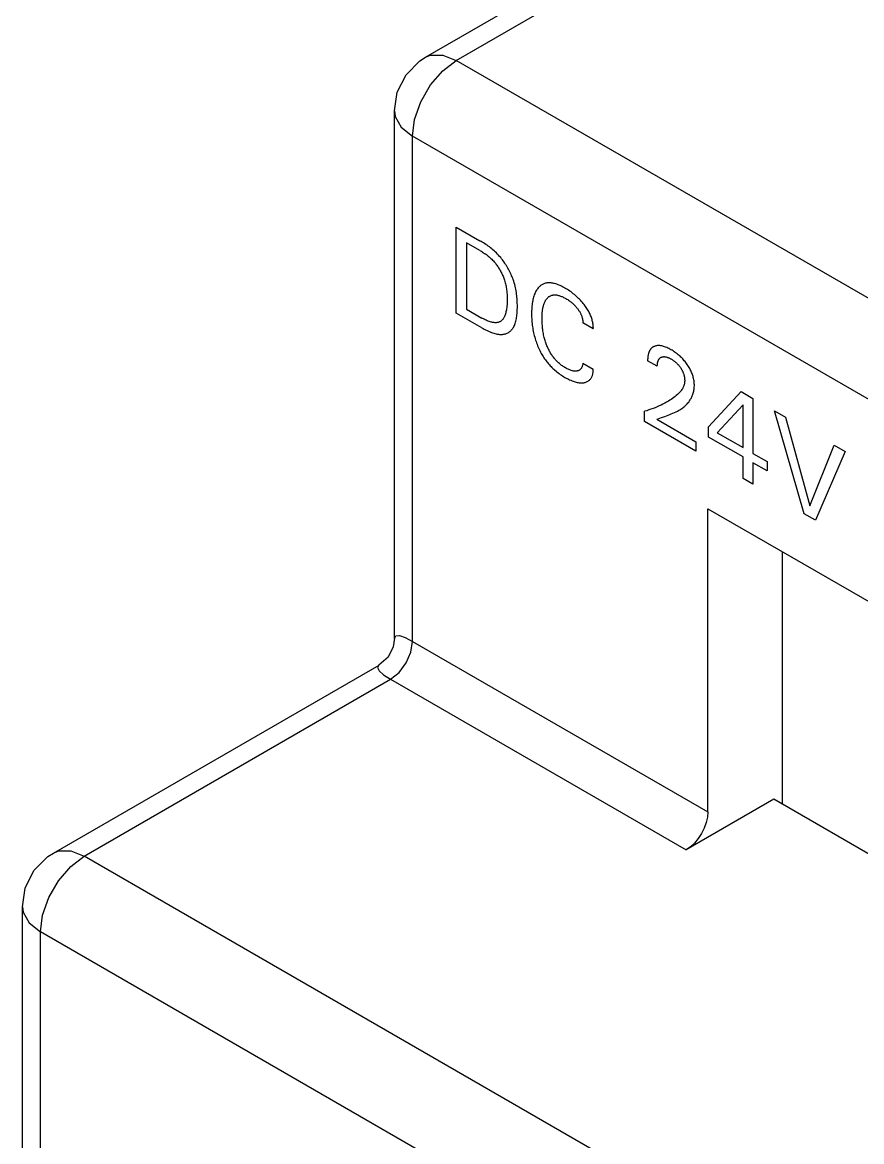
# Model space of a CAD drawing. Extents: x 0 to 420, y 0 to 297.
# Drawn here: x 166.53 to 180.09, y 154.18 to 172.27 of the extents above; entities that cross this region are included whole.
import ezdxf

# ---------------------------------------------------------------- set-up
doc = ezdxf.new("R2010")
doc.units = 0
doc.header["$LTSCALE"] = 23.1
doc.layers.add('40000_ISO', color=7, linetype='CONTINUOUS')

msp = doc.modelspace()

# ---------------------------------------------------------------- linework, layer by layer
at = {"layer": '40000_ISO', "color": 7, "linetype": 'CONTINUOUS'}
for p, q in [((173.038, 171.704), (184.521, 178.334)), ((173.538, 171.655), (184.71, 178.105)), ((172.726, 171.421), (172.951, 171.648)), ((172.951, 171.648), (173.038, 171.704)), ((173.038, 171.704), (173.121, 171.738)), ((173.121, 171.738), (173.319, 171.741)), ((173.319, 171.741), (173.538, 171.655)), ((173.319, 171.488), (173.538, 171.655)), ((197.226, 157.979), (173.538, 171.655)), ((173.121, 171.257), (173.319, 171.488)), ((172.584, 171.139), (172.726, 171.421)), ((172.538, 170.838), (172.584, 171.139)), ((172.965, 170.985), (173.121, 171.257)), ((172.865, 170.699), (172.965, 170.985)), ((172.538, 162.314), (172.538, 170.838)), ((172.538, 170.838), (172.55, 170.748)), ((172.55, 170.748), (172.647, 170.576)), ((172.647, 170.576), (172.831, 170.43)), ((172.831, 170.43), (172.865, 170.699)), ((172.831, 162.265), (172.831, 170.43)), ((196.519, 156.754), (172.831, 170.43)), ((173.538, 167.572), (173.538, 168.96)), ((173.538, 168.96), (173.919, 168.74)), ((173.703, 168.708), (173.703, 167.635)), ((173.919, 168.583), (173.703, 168.708)), ((173.938, 168.729), (173.919, 168.74)), ((173.919, 168.583), (173.934, 168.574)), ((173.934, 168.574), (173.948, 168.565)), ((173.957, 168.718), (173.938, 168.729)), ((173.976, 168.706), (173.957, 168.718)), ((173.996, 168.693), (173.976, 168.706)), ((174.015, 168.681), (173.996, 168.693)), ((174.034, 168.667), (174.015, 168.681)), ((174.054, 168.654), (174.034, 168.667)), ((174.073, 168.639), (174.054, 168.654)), ((174.092, 168.625), (174.073, 168.639)), ((174.111, 168.609), (174.092, 168.625)), ((174.13, 168.594), (174.111, 168.609)), ((174.148, 168.577), (174.13, 168.594)), ((174.167, 168.561), (174.148, 168.577)), ((173.948, 168.565), (173.963, 168.556)), ((173.963, 168.556), (173.978, 168.546)), ((173.978, 168.546), (173.993, 168.536)), ((173.993, 168.536), (174.008, 168.526)), ((174.008, 168.526), (174.023, 168.515)), ((174.023, 168.515), (174.038, 168.504)), ((174.038, 168.504), (174.052, 168.492)), ((174.052, 168.492), (174.067, 168.48)), ((174.067, 168.48), (174.081, 168.468)), ((174.081, 168.468), (174.095, 168.455)), ((174.095, 168.455), (174.11, 168.442)), ((174.11, 168.442), (174.123, 168.428)), ((174.123, 168.428), (174.137, 168.413)), ((174.137, 168.413), (174.15, 168.398)), ((174.15, 168.398), (174.164, 168.383)), ((174.185, 168.543), (174.167, 168.561)), ((174.203, 168.525), (174.185, 168.543)), ((174.22, 168.506), (174.203, 168.525)), ((174.238, 168.487), (174.22, 168.506)), ((174.255, 168.467), (174.238, 168.487)), ((174.269, 168.45), (174.255, 168.467)), ((174.283, 168.432), (174.269, 168.45)), ((174.296, 168.414), (174.283, 168.432)), ((174.31, 168.395), (174.296, 168.414)), ((174.323, 168.377), (174.31, 168.395)), ((174.164, 168.383), (174.174, 168.37)), ((174.174, 168.37), (174.184, 168.357)), ((174.184, 168.357), (174.194, 168.344)), ((174.194, 168.344), (174.204, 168.33)), ((174.204, 168.33), (174.213, 168.316)), ((174.213, 168.316), (174.222, 168.302)), ((174.222, 168.302), (174.231, 168.288)), ((174.231, 168.288), (174.24, 168.273)), ((174.24, 168.273), (174.248, 168.258)), ((174.248, 168.258), (174.257, 168.243)), ((174.257, 168.243), (174.264, 168.228)), ((174.264, 168.228), (174.272, 168.213)), ((174.272, 168.213), (174.279, 168.198)), ((174.335, 168.357), (174.323, 168.377)), ((174.348, 168.338), (174.335, 168.357)), ((174.36, 168.318), (174.348, 168.338)), ((174.371, 168.298), (174.36, 168.318)), ((174.382, 168.278), (174.371, 168.298)), ((174.393, 168.258), (174.382, 168.278)), ((174.404, 168.237), (174.393, 168.258)), ((174.413, 168.216), (174.404, 168.237)), ((174.423, 168.196), (174.413, 168.216)), ((174.279, 168.198), (174.286, 168.183)), ((174.286, 168.183), (174.293, 168.167)), ((174.293, 168.167), (174.299, 168.152)), ((174.299, 168.152), (174.305, 168.137)), ((174.305, 168.137), (174.31, 168.121)), ((174.31, 168.121), (174.317, 168.102)), ((174.317, 168.102), (174.323, 168.082)), ((174.323, 168.082), (174.329, 168.062)), ((174.329, 168.062), (174.334, 168.043)), ((174.334, 168.043), (174.338, 168.023)), ((174.432, 168.175), (174.423, 168.196)), ((174.441, 168.154), (174.432, 168.175)), ((174.449, 168.133), (174.441, 168.154)), ((174.457, 168.113), (174.449, 168.133)), ((174.466, 168.086), (174.457, 168.113)), ((174.474, 168.06), (174.466, 168.086)), ((174.482, 168.033), (174.474, 168.06)), ((174.488, 168.007), (174.482, 168.033)), ((174.92, 168.028), (174.91, 168.021)), ((174.931, 168.034), (174.92, 168.028)), ((174.942, 168.04), (174.931, 168.034)), ((174.953, 168.044), (174.942, 168.04)), ((174.965, 168.049), (174.953, 168.044)), ((174.977, 168.052), (174.965, 168.049)), ((174.989, 168.055), (174.977, 168.052)), ((175.002, 168.057), (174.989, 168.055)), ((175.015, 168.059), (175.002, 168.057)), ((175.028, 168.059), (175.015, 168.059)), ((175.041, 168.06), (175.028, 168.059)), ((175.055, 168.059), (175.041, 168.06)), ((175.069, 168.058), (175.055, 168.059)), ((175.083, 168.056), (175.069, 168.058)), ((175.097, 168.054), (175.083, 168.056)), ((175.112, 168.051), (175.097, 168.054)), ((175.126, 168.047), (175.112, 168.051)), ((175.144, 168.042), (175.126, 168.047)), ((175.162, 168.036), (175.144, 168.042)), ((175.181, 168.029), (175.162, 168.036)), ((175.199, 168.022), (175.181, 168.029)), ((174.338, 168.023), (174.342, 168.004)), ((174.342, 168.004), (174.345, 167.984)), ((174.345, 167.984), (174.348, 167.965)), ((174.348, 167.965), (174.351, 167.946)), ((174.351, 167.946), (174.353, 167.927)), ((174.353, 167.927), (174.355, 167.908)), ((174.355, 167.908), (174.356, 167.89)), ((174.356, 167.89), (174.357, 167.871)), ((174.357, 167.871), (174.358, 167.853)), ((174.358, 167.853), (174.359, 167.835)), ((174.494, 167.981), (174.488, 168.007)), ((174.5, 167.955), (174.494, 167.981)), ((174.505, 167.929), (174.5, 167.955)), ((174.509, 167.903), (174.505, 167.929)), ((174.512, 167.877), (174.509, 167.903)), ((174.515, 167.852), (174.512, 167.877)), ((174.518, 167.826), (174.515, 167.852)), ((174.791, 167.845), (174.786, 167.827)), ((174.797, 167.863), (174.791, 167.845)), ((174.804, 167.88), (174.797, 167.863)), ((174.811, 167.897), (174.804, 167.88)), ((174.818, 167.912), (174.811, 167.897)), ((174.825, 167.926), (174.818, 167.912)), ((174.833, 167.939), (174.825, 167.926)), ((174.842, 167.952), (174.833, 167.939)), ((174.851, 167.965), (174.842, 167.952)), ((174.86, 167.977), (174.851, 167.965)), ((174.87, 167.988), (174.86, 167.977)), ((174.881, 167.998), (174.87, 167.988)), ((174.89, 168.007), (174.881, 167.998)), ((174.9, 168.014), (174.89, 168.007)), ((174.91, 168.021), (174.9, 168.014)), ((175.042, 167.841), (175.049, 167.845)), ((175.049, 167.845), (175.057, 167.849)), ((175.057, 167.849), (175.064, 167.852)), ((175.064, 167.852), (175.072, 167.855)), ((175.072, 167.855), (175.08, 167.858)), ((175.08, 167.858), (175.088, 167.86)), ((175.088, 167.86), (175.096, 167.862)), ((175.096, 167.862), (175.105, 167.863)), ((175.105, 167.863), (175.113, 167.864)), ((175.113, 167.864), (175.122, 167.865)), ((175.122, 167.865), (175.131, 167.865)), ((175.131, 167.865), (175.14, 167.865)), ((175.14, 167.865), (175.149, 167.864)), ((175.149, 167.864), (175.159, 167.863)), ((175.159, 167.863), (175.168, 167.861)), ((175.168, 167.861), (175.178, 167.859)), ((175.178, 167.859), (175.187, 167.857)), ((175.187, 167.857), (175.199, 167.854)), ((175.218, 168.014), (175.199, 168.022)), ((175.199, 167.854), (175.211, 167.85)), ((175.211, 167.85), (175.223, 167.846)), ((175.236, 168.005), (175.218, 168.014)), ((175.223, 167.846), (175.236, 167.841)), ((175.255, 167.996), (175.236, 168.005)), ((175.274, 167.986), (175.255, 167.996)), ((175.292, 167.975), (175.274, 167.986)), ((175.312, 167.964), (175.292, 167.975)), ((175.332, 167.951), (175.312, 167.964)), ((175.351, 167.939), (175.332, 167.951)), ((175.371, 167.926), (175.351, 167.939)), ((175.391, 167.912), (175.371, 167.926)), ((175.41, 167.897), (175.391, 167.912)), ((175.428, 167.884), (175.41, 167.897)), ((175.445, 167.87), (175.428, 167.884)), ((175.463, 167.855), (175.445, 167.87)), ((175.48, 167.84), (175.463, 167.855)), ((174.355, 167.685), (174.353, 167.663)), ((174.357, 167.707), (174.355, 167.685)), ((174.358, 167.73), (174.357, 167.707)), ((174.359, 167.752), (174.358, 167.73)), ((174.359, 167.835), (174.359, 167.816)), ((174.359, 167.816), (174.359, 167.799)), ((174.359, 167.799), (174.359, 167.775)), ((174.359, 167.775), (174.359, 167.752)), ((174.52, 167.801), (174.518, 167.826)), ((174.521, 167.776), (174.52, 167.801)), ((174.523, 167.751), (174.521, 167.776)), ((174.523, 167.726), (174.523, 167.751)), ((174.524, 167.702), (174.523, 167.726)), ((174.524, 167.677), (174.524, 167.702)), ((174.524, 167.654), (174.524, 167.677)), ((174.76, 167.68), (174.758, 167.656)), ((174.762, 167.704), (174.76, 167.68)), ((174.765, 167.727), (174.762, 167.704)), ((174.769, 167.75), (174.765, 167.727)), ((174.772, 167.77), (174.769, 167.75)), ((174.776, 167.789), (174.772, 167.77)), ((174.781, 167.808), (174.776, 167.789)), ((174.786, 167.827), (174.781, 167.808)), ((174.938, 167.656), (174.941, 167.67)), ((174.941, 167.67), (174.945, 167.684)), ((174.945, 167.684), (174.948, 167.698)), ((174.948, 167.698), (174.953, 167.711)), ((174.953, 167.711), (174.957, 167.724)), ((174.957, 167.724), (174.962, 167.737)), ((174.962, 167.737), (174.966, 167.747)), ((174.966, 167.747), (174.971, 167.756)), ((174.971, 167.756), (174.976, 167.766)), ((174.976, 167.766), (174.981, 167.775)), ((174.981, 167.775), (174.986, 167.783)), ((174.986, 167.783), (174.992, 167.792)), ((174.992, 167.792), (174.998, 167.8)), ((174.998, 167.8), (175.004, 167.807)), ((175.004, 167.807), (175.01, 167.814)), ((175.01, 167.814), (175.016, 167.82)), ((175.016, 167.82), (175.022, 167.826)), ((175.022, 167.826), (175.029, 167.831)), ((175.029, 167.831), (175.035, 167.836)), ((175.035, 167.836), (175.042, 167.841)), ((175.236, 167.841), (175.248, 167.836)), ((175.248, 167.836), (175.26, 167.831)), ((175.26, 167.831), (175.272, 167.825)), ((175.272, 167.825), (175.285, 167.819)), ((175.285, 167.819), (175.297, 167.812)), ((175.297, 167.812), (175.309, 167.805)), ((175.309, 167.805), (175.323, 167.797)), ((175.323, 167.797), (175.337, 167.788)), ((175.337, 167.788), (175.351, 167.779)), ((175.351, 167.779), (175.365, 167.769)), ((175.365, 167.769), (175.379, 167.759)), ((175.379, 167.759), (175.389, 167.751)), ((175.389, 167.751), (175.399, 167.743)), ((175.399, 167.743), (175.41, 167.734)), ((175.41, 167.734), (175.42, 167.725)), ((175.42, 167.725), (175.43, 167.716)), ((175.43, 167.716), (175.44, 167.706)), ((175.44, 167.706), (175.449, 167.697)), ((175.449, 167.697), (175.458, 167.687)), ((175.458, 167.687), (175.467, 167.677)), ((175.467, 167.677), (175.476, 167.667)), ((175.476, 167.667), (175.485, 167.656)), ((175.497, 167.825), (175.48, 167.84)), ((175.514, 167.808), (175.497, 167.825)), ((175.529, 167.793), (175.514, 167.808)), ((175.545, 167.777), (175.529, 167.793)), ((175.56, 167.76), (175.545, 167.777)), ((175.574, 167.743), (175.56, 167.76)), ((175.589, 167.726), (175.574, 167.743)), ((175.603, 167.708), (175.589, 167.726)), ((175.615, 167.693), (175.603, 167.708)), ((175.626, 167.678), (175.615, 167.693)), ((175.637, 167.662), (175.626, 167.678)), ((173.951, 167.334), (173.538, 167.572)), ((173.703, 167.635), (173.952, 167.491)), ((173.969, 167.481), (173.952, 167.491)), ((174.3, 167.486), (174.294, 167.477)), ((174.306, 167.495), (174.3, 167.486)), ((174.312, 167.506), (174.306, 167.495)), ((174.317, 167.516), (174.312, 167.506)), ((174.321, 167.527), (174.317, 167.516)), ((174.327, 167.542), (174.321, 167.527)), ((174.332, 167.558), (174.327, 167.542)), ((174.336, 167.574), (174.332, 167.558)), ((174.34, 167.59), (174.336, 167.574)), ((174.344, 167.607), (174.34, 167.59)), ((174.347, 167.624), (174.344, 167.607)), ((174.35, 167.642), (174.347, 167.624)), ((174.353, 167.663), (174.35, 167.642)), ((174.509, 167.481), (174.513, 167.501)), ((174.513, 167.501), (174.515, 167.522)), ((174.515, 167.522), (174.518, 167.543)), ((174.518, 167.543), (174.52, 167.565)), ((174.52, 167.565), (174.521, 167.587)), ((174.521, 167.587), (174.522, 167.609)), ((174.522, 167.609), (174.523, 167.631)), ((174.523, 167.631), (174.524, 167.654)), ((174.756, 167.632), (174.755, 167.607)), ((174.755, 167.607), (174.755, 167.583)), ((174.755, 167.583), (174.755, 167.558)), ((174.755, 167.558), (174.755, 167.532)), ((174.755, 167.532), (174.755, 167.507)), ((174.755, 167.507), (174.756, 167.482)), ((174.758, 167.656), (174.756, 167.632)), ((174.923, 167.483), (174.924, 167.507)), ((174.924, 167.53), (174.925, 167.553)), ((174.924, 167.507), (174.924, 167.53)), ((174.925, 167.553), (174.927, 167.576)), ((174.927, 167.576), (174.929, 167.599)), ((174.929, 167.599), (174.933, 167.626)), ((174.933, 167.626), (174.935, 167.641)), ((174.935, 167.641), (174.938, 167.656)), ((175.485, 167.656), (175.493, 167.646)), ((175.493, 167.646), (175.5, 167.637)), ((175.5, 167.637), (175.507, 167.627)), ((175.507, 167.627), (175.513, 167.618)), ((175.513, 167.618), (175.52, 167.608)), ((175.52, 167.608), (175.526, 167.599)), ((175.526, 167.599), (175.532, 167.589)), ((175.532, 167.589), (175.538, 167.579)), ((175.538, 167.579), (175.543, 167.569)), ((175.543, 167.569), (175.548, 167.559)), ((175.548, 167.559), (175.552, 167.55)), ((175.552, 167.55), (175.556, 167.54)), ((175.556, 167.54), (175.56, 167.53)), ((175.56, 167.53), (175.564, 167.52)), ((175.564, 167.52), (175.567, 167.51)), ((175.567, 167.51), (175.57, 167.501)), ((175.57, 167.501), (175.573, 167.491)), ((175.573, 167.491), (175.575, 167.482)), ((175.647, 167.646), (175.637, 167.662)), ((175.658, 167.63), (175.647, 167.646)), ((175.667, 167.613), (175.658, 167.63)), ((175.677, 167.596), (175.667, 167.613)), ((175.686, 167.58), (175.677, 167.596)), ((175.693, 167.563), (175.686, 167.58)), ((175.701, 167.547), (175.693, 167.563)), ((175.708, 167.531), (175.701, 167.547)), ((175.714, 167.514), (175.708, 167.531)), ((175.72, 167.498), (175.714, 167.514)), ((175.726, 167.481), (175.72, 167.498)), ((173.951, 167.334), (173.97, 167.323)), ((173.986, 167.472), (173.969, 167.481)), ((173.97, 167.323), (173.99, 167.312)), ((174.003, 167.463), (173.986, 167.472)), ((173.99, 167.312), (174.009, 167.302)), ((174.02, 167.455), (174.003, 167.463)), ((174.037, 167.448), (174.02, 167.455)), ((174.054, 167.441), (174.037, 167.448)), ((174.07, 167.435), (174.054, 167.441)), ((174.087, 167.429), (174.07, 167.435)), ((174.1, 167.426), (174.087, 167.429)), ((174.112, 167.422), (174.1, 167.426)), ((174.124, 167.42), (174.112, 167.422)), ((174.136, 167.418), (174.124, 167.42)), ((174.148, 167.416), (174.136, 167.418)), ((174.16, 167.415), (174.148, 167.416)), ((174.172, 167.415), (174.16, 167.415)), ((174.183, 167.415), (174.172, 167.415)), ((174.194, 167.417), (174.183, 167.415)), ((174.204, 167.418), (174.194, 167.417)), ((174.214, 167.42), (174.204, 167.418)), ((174.223, 167.423), (174.214, 167.42)), ((174.233, 167.427), (174.223, 167.423)), ((174.241, 167.431), (174.233, 167.427)), ((174.25, 167.435), (174.241, 167.431)), ((174.258, 167.441), (174.25, 167.435)), ((174.266, 167.446), (174.258, 167.441)), ((174.273, 167.453), (174.266, 167.446)), ((174.281, 167.46), (174.273, 167.453)), ((174.288, 167.468), (174.281, 167.46)), ((174.294, 167.477), (174.288, 167.468)), ((174.426, 167.295), (174.436, 167.305)), ((174.436, 167.305), (174.444, 167.316)), ((174.444, 167.316), (174.453, 167.328)), ((174.453, 167.328), (174.46, 167.339)), ((174.46, 167.339), (174.469, 167.355)), ((174.469, 167.355), (174.477, 167.371)), ((174.477, 167.371), (174.484, 167.387)), ((174.484, 167.387), (174.49, 167.405)), ((174.49, 167.405), (174.496, 167.423)), ((174.496, 167.423), (174.501, 167.441)), ((174.501, 167.441), (174.505, 167.461)), ((174.505, 167.461), (174.509, 167.481)), ((174.756, 167.482), (174.758, 167.456)), ((174.758, 167.456), (174.76, 167.43)), ((174.76, 167.43), (174.762, 167.403)), ((174.762, 167.403), (174.765, 167.377)), ((174.765, 167.377), (174.769, 167.35)), ((174.769, 167.35), (174.772, 167.327)), ((174.772, 167.327), (174.776, 167.303)), ((174.776, 167.303), (174.781, 167.279)), ((174.923, 167.461), (174.923, 167.483)), ((174.924, 167.438), (174.923, 167.461)), ((174.925, 167.416), (174.924, 167.438)), ((174.926, 167.393), (174.925, 167.416)), ((174.928, 167.37), (174.926, 167.393)), ((174.93, 167.347), (174.928, 167.37)), ((174.932, 167.324), (174.93, 167.347)), ((174.935, 167.303), (174.932, 167.324)), ((174.938, 167.282), (174.935, 167.303)), ((175.575, 167.482), (175.577, 167.473)), ((175.577, 167.473), (175.579, 167.464)), ((175.579, 167.464), (175.58, 167.455)), ((175.58, 167.455), (175.581, 167.446)), ((175.581, 167.446), (175.582, 167.437)), ((175.582, 167.437), (175.583, 167.429)), ((175.583, 167.429), (175.583, 167.42)), ((175.583, 167.42), (175.583, 167.412)), ((175.751, 167.315), (175.583, 167.412)), ((175.731, 167.465), (175.726, 167.481)), ((175.735, 167.448), (175.731, 167.465)), ((175.739, 167.433), (175.735, 167.448)), ((175.742, 167.417), (175.739, 167.433)), ((175.745, 167.402), (175.742, 167.417)), ((175.747, 167.387), (175.745, 167.402)), ((175.749, 167.372), (175.747, 167.387)), ((175.75, 167.357), (175.749, 167.372)), ((175.751, 167.343), (175.75, 167.357)), ((175.752, 167.328), (175.751, 167.343)), ((175.751, 167.315), (175.752, 167.328)), ((174.009, 167.302), (174.028, 167.292)), ((174.028, 167.292), (174.048, 167.283)), ((174.048, 167.283), (174.067, 167.274)), ((174.067, 167.274), (174.086, 167.266)), ((174.086, 167.266), (174.105, 167.258)), ((174.105, 167.258), (174.124, 167.251)), ((174.124, 167.251), (174.143, 167.245)), ((174.143, 167.245), (174.162, 167.239)), ((174.162, 167.239), (174.181, 167.234)), ((174.181, 167.234), (174.199, 167.231)), ((174.199, 167.231), (174.217, 167.228)), ((174.217, 167.228), (174.235, 167.226)), ((174.235, 167.226), (174.252, 167.225)), ((174.252, 167.225), (174.269, 167.225)), ((174.269, 167.225), (174.283, 167.226)), ((174.283, 167.226), (174.297, 167.228)), ((174.297, 167.228), (174.311, 167.23)), ((174.311, 167.23), (174.324, 167.234)), ((174.324, 167.234), (174.337, 167.238)), ((174.337, 167.238), (174.349, 167.243)), ((174.349, 167.243), (174.362, 167.248)), ((174.362, 167.248), (174.374, 167.254)), ((174.374, 167.254), (174.385, 167.261)), ((174.385, 167.261), (174.396, 167.269)), ((174.396, 167.269), (174.407, 167.277)), ((174.407, 167.277), (174.417, 167.286)), ((174.417, 167.286), (174.426, 167.295)), ((174.781, 167.279), (174.786, 167.254)), ((174.786, 167.254), (174.791, 167.23)), ((174.791, 167.23), (174.797, 167.206)), ((174.797, 167.206), (174.804, 167.181)), ((174.804, 167.181), (174.811, 167.156)), ((174.811, 167.156), (174.818, 167.134)), ((174.818, 167.134), (174.826, 167.111)), ((174.941, 167.261), (174.938, 167.282)), ((174.945, 167.24), (174.941, 167.261)), ((174.949, 167.219), (174.945, 167.24)), ((174.954, 167.198), (174.949, 167.219)), ((174.959, 167.176), (174.954, 167.198)), ((174.963, 167.159), (174.959, 167.176)), ((174.968, 167.142), (174.963, 167.159)), ((174.973, 167.125), (174.968, 167.142)), ((174.978, 167.108), (174.973, 167.125)), ((174.826, 167.111), (174.834, 167.088)), ((174.834, 167.088), (174.842, 167.066)), ((174.842, 167.066), (174.851, 167.043)), ((174.851, 167.043), (174.861, 167.02)), ((174.861, 167.02), (174.871, 166.998)), ((174.871, 166.998), (174.882, 166.976)), ((174.882, 166.976), (174.891, 166.957)), ((174.891, 166.957), (174.9, 166.939)), ((174.984, 167.091), (174.978, 167.108)), ((174.99, 167.074), (174.984, 167.091)), ((174.997, 167.057), (174.99, 167.074)), ((175.003, 167.04), (174.997, 167.057)), ((175.01, 167.025), (175.003, 167.04)), ((175.016, 167.01), (175.01, 167.025)), ((175.023, 166.995), (175.016, 167.01)), ((175.03, 166.98), (175.023, 166.995)), ((175.038, 166.966), (175.03, 166.98)), ((175.046, 166.951), (175.038, 166.966)), ((175.054, 166.937), (175.046, 166.951)), ((176.653, 166.945), (176.65, 166.94)), ((176.655, 166.95), (176.653, 166.945)), ((176.657, 166.956), (176.655, 166.95)), ((176.66, 166.961), (176.657, 166.956)), ((176.662, 166.966), (176.66, 166.961)), ((176.665, 166.97), (176.662, 166.966)), ((176.668, 166.975), (176.665, 166.97)), ((176.671, 166.98), (176.668, 166.975)), ((176.674, 166.984), (176.671, 166.98)), ((176.677, 166.988), (176.674, 166.984)), ((176.681, 166.992), (176.677, 166.988)), ((176.684, 166.996), (176.681, 166.992)), ((176.687, 166.999), (176.684, 166.996)), ((176.69, 167.003), (176.687, 166.999)), ((176.694, 167.006), (176.69, 167.003)), ((176.698, 167.009), (176.694, 167.006)), ((176.701, 167.012), (176.698, 167.009)), ((176.705, 167.015), (176.701, 167.012)), ((176.709, 167.018), (176.705, 167.015)), ((176.713, 167.02), (176.709, 167.018)), ((176.717, 167.023), (176.713, 167.02)), ((176.721, 167.025), (176.717, 167.023)), ((176.725, 167.027), (176.721, 167.025)), ((176.729, 167.029), (176.725, 167.027)), ((176.734, 167.031), (176.729, 167.029)), ((176.738, 167.033), (176.734, 167.031)), ((176.75, 167.037), (176.738, 167.033)), ((176.762, 167.041), (176.75, 167.037)), ((176.774, 167.043), (176.762, 167.041)), ((176.787, 167.045), (176.774, 167.043)), ((176.8, 167.046), (176.787, 167.045)), ((176.813, 167.046), (176.8, 167.046)), ((176.828, 167.045), (176.813, 167.046)), ((176.842, 167.043), (176.828, 167.045)), ((176.857, 167.04), (176.842, 167.043)), ((176.872, 167.037), (176.857, 167.04)), ((176.887, 167.032), (176.872, 167.037)), ((176.903, 167.027), (176.887, 167.032)), ((176.92, 167.021), (176.903, 167.027)), ((176.937, 167.014), (176.92, 167.021)), ((176.954, 167.006), (176.937, 167.014)), ((176.972, 166.998), (176.954, 167.006)), ((176.989, 166.988), (176.972, 166.998)), ((177.006, 166.979), (176.989, 166.988)), ((177.023, 166.969), (177.006, 166.979)), ((177.04, 166.958), (177.023, 166.969)), ((177.057, 166.947), (177.04, 166.958)), ((177.074, 166.935), (177.057, 166.947)), ((174.9, 166.939), (174.91, 166.92)), ((174.91, 166.92), (174.921, 166.902)), ((174.921, 166.902), (174.931, 166.884)), ((174.931, 166.884), (174.942, 166.867)), ((174.942, 166.867), (174.954, 166.849)), ((174.954, 166.849), (174.965, 166.832)), ((174.965, 166.832), (174.977, 166.815)), ((174.977, 166.815), (174.989, 166.799)), ((174.989, 166.799), (175.002, 166.782)), ((175.002, 166.782), (175.015, 166.766)), ((175.015, 166.766), (175.028, 166.75)), ((175.062, 166.922), (175.054, 166.937)), ((175.071, 166.908), (175.062, 166.922)), ((175.08, 166.894), (175.071, 166.908)), ((175.089, 166.881), (175.08, 166.894)), ((175.098, 166.868), (175.089, 166.881)), ((175.107, 166.856), (175.098, 166.868)), ((175.117, 166.843), (175.107, 166.856)), ((175.127, 166.831), (175.117, 166.843)), ((175.137, 166.82), (175.127, 166.831)), ((175.147, 166.808), (175.137, 166.82)), ((175.158, 166.797), (175.147, 166.808)), ((175.168, 166.786), (175.158, 166.797)), ((175.179, 166.776), (175.168, 166.786)), ((175.191, 166.765), (175.179, 166.776)), ((175.203, 166.754), (175.191, 166.765)), ((175.583, 166.76), (175.582, 166.75)), ((175.583, 166.76), (175.751, 166.662)), ((176.63, 166.832), (176.629, 166.824)), ((176.629, 166.824), (176.629, 166.817)), ((176.629, 166.817), (176.629, 166.809)), ((176.629, 166.809), (176.629, 166.801)), ((176.785, 166.711), (176.629, 166.801)), ((176.631, 166.847), (176.63, 166.84)), ((176.63, 166.84), (176.63, 166.832)), ((176.632, 166.862), (176.631, 166.854)), ((176.631, 166.854), (176.631, 166.847)), ((176.633, 166.869), (176.632, 166.862)), ((176.634, 166.876), (176.633, 166.869)), ((176.635, 166.883), (176.634, 166.876)), ((176.636, 166.89), (176.635, 166.883)), ((176.638, 166.897), (176.636, 166.89)), ((176.639, 166.904), (176.638, 166.897)), ((176.641, 166.911), (176.639, 166.904)), ((176.643, 166.917), (176.641, 166.911)), ((176.644, 166.923), (176.643, 166.917)), ((176.646, 166.928), (176.644, 166.923)), ((176.648, 166.934), (176.646, 166.928)), ((176.65, 166.94), (176.648, 166.934)), ((176.787, 166.754), (176.788, 166.762)), ((176.788, 166.762), (176.79, 166.77)), ((176.79, 166.77), (176.792, 166.778)), ((176.792, 166.778), (176.793, 166.784)), ((176.793, 166.784), (176.795, 166.79)), ((176.795, 166.79), (176.797, 166.796)), ((176.797, 166.796), (176.799, 166.801)), ((176.799, 166.801), (176.801, 166.807)), ((176.801, 166.807), (176.804, 166.812)), ((176.804, 166.812), (176.806, 166.817)), ((176.806, 166.817), (176.809, 166.822)), ((176.809, 166.822), (176.812, 166.826)), ((176.812, 166.826), (176.815, 166.83)), ((176.815, 166.83), (176.818, 166.834)), ((176.818, 166.834), (176.822, 166.838)), ((176.822, 166.838), (176.825, 166.842)), ((176.825, 166.842), (176.829, 166.845)), ((176.829, 166.845), (176.833, 166.848)), ((176.833, 166.848), (176.837, 166.851)), ((176.837, 166.851), (176.841, 166.854)), ((176.841, 166.854), (176.846, 166.856)), ((176.846, 166.856), (176.851, 166.858)), ((176.851, 166.858), (176.856, 166.86)), ((176.856, 166.86), (176.862, 166.862)), ((176.862, 166.862), (176.867, 166.864)), ((176.867, 166.864), (176.873, 166.865)), ((176.873, 166.865), (176.879, 166.866)), ((176.879, 166.866), (176.885, 166.866)), ((176.885, 166.866), (176.891, 166.867)), ((176.891, 166.867), (176.897, 166.867)), ((176.897, 166.867), (176.904, 166.866)), ((176.904, 166.866), (176.91, 166.865)), ((176.91, 166.865), (176.917, 166.864)), ((176.917, 166.864), (176.924, 166.863)), ((176.924, 166.863), (176.93, 166.862)), ((176.93, 166.862), (176.937, 166.86)), ((176.937, 166.86), (176.944, 166.858)), ((176.944, 166.858), (176.952, 166.855)), ((176.952, 166.855), (176.96, 166.852)), ((176.96, 166.852), (176.967, 166.849)), ((176.967, 166.849), (176.975, 166.845)), ((176.975, 166.845), (176.983, 166.842)), ((176.983, 166.842), (176.991, 166.838)), ((176.991, 166.838), (176.999, 166.834)), ((176.999, 166.834), (177.006, 166.829)), ((177.006, 166.829), (177.015, 166.824)), ((177.015, 166.824), (177.024, 166.819)), ((177.024, 166.819), (177.032, 166.813)), ((177.032, 166.813), (177.041, 166.807)), ((177.041, 166.807), (177.05, 166.801)), ((177.05, 166.801), (177.058, 166.795)), ((177.058, 166.795), (177.067, 166.788)), ((177.067, 166.788), (177.074, 166.782)), ((177.091, 166.923), (177.074, 166.935)), ((177.074, 166.782), (177.08, 166.777)), ((177.08, 166.777), (177.087, 166.771)), ((177.087, 166.771), (177.094, 166.765)), ((177.108, 166.91), (177.091, 166.923)), ((177.094, 166.765), (177.1, 166.759)), ((177.123, 166.898), (177.108, 166.91)), ((177.137, 166.886), (177.123, 166.898)), ((177.152, 166.873), (177.137, 166.886)), ((177.167, 166.859), (177.152, 166.873)), ((177.181, 166.845), (177.167, 166.859)), ((177.195, 166.83), (177.181, 166.845)), ((177.208, 166.816), (177.195, 166.83)), ((177.221, 166.801), (177.208, 166.816)), ((177.234, 166.786), (177.221, 166.801)), ((177.246, 166.771), (177.234, 166.786)), ((177.258, 166.755), (177.246, 166.771)), ((175.028, 166.75), (175.042, 166.735)), ((175.042, 166.735), (175.055, 166.72)), ((175.055, 166.72), (175.069, 166.705)), ((175.069, 166.705), (175.083, 166.691)), ((175.083, 166.691), (175.097, 166.677)), ((175.097, 166.677), (175.112, 166.664)), ((175.112, 166.664), (175.126, 166.651)), ((175.126, 166.651), (175.144, 166.635)), ((175.144, 166.635), (175.163, 166.62)), ((175.163, 166.62), (175.181, 166.606)), ((175.181, 166.606), (175.199, 166.592)), ((175.199, 166.592), (175.218, 166.579)), ((175.215, 166.744), (175.203, 166.754)), ((175.227, 166.735), (175.215, 166.744)), ((175.218, 166.579), (175.236, 166.567)), ((175.24, 166.725), (175.227, 166.735)), ((175.252, 166.717), (175.24, 166.725)), ((175.264, 166.708), (175.252, 166.717)), ((175.277, 166.7), (175.264, 166.708)), ((175.289, 166.692), (175.277, 166.7)), ((175.302, 166.685), (175.289, 166.692)), ((175.316, 166.677), (175.302, 166.685)), ((175.329, 166.67), (175.316, 166.677)), ((175.343, 166.663), (175.329, 166.67)), ((175.357, 166.657), (175.343, 166.663)), ((175.371, 166.651), (175.357, 166.657)), ((175.383, 166.646), (175.371, 166.651)), ((175.396, 166.642), (175.383, 166.646)), ((175.408, 166.639), (175.396, 166.642)), ((175.42, 166.636), (175.408, 166.639)), ((175.432, 166.634), (175.42, 166.636)), ((175.442, 166.633), (175.432, 166.634)), ((175.451, 166.632), (175.442, 166.633)), ((175.46, 166.632), (175.451, 166.632)), ((175.468, 166.632), (175.46, 166.632)), ((175.477, 166.633), (175.468, 166.632)), ((175.486, 166.634), (175.477, 166.633)), ((175.493, 166.635), (175.486, 166.634)), ((175.501, 166.637), (175.493, 166.635)), ((175.508, 166.64), (175.501, 166.637)), ((175.515, 166.642), (175.508, 166.64)), ((175.521, 166.646), (175.515, 166.642)), ((175.528, 166.649), (175.521, 166.646)), ((175.534, 166.654), (175.528, 166.649)), ((175.54, 166.658), (175.534, 166.654)), ((175.545, 166.664), (175.54, 166.658)), ((175.55, 166.669), (175.545, 166.664)), ((175.554, 166.675), (175.55, 166.669)), ((175.559, 166.682), (175.554, 166.675)), ((175.563, 166.688), (175.559, 166.682)), ((175.566, 166.696), (175.563, 166.688)), ((175.57, 166.704), (175.566, 166.696)), ((175.573, 166.712), (175.57, 166.704)), ((175.576, 166.721), (175.573, 166.712)), ((175.578, 166.73), (175.576, 166.721)), ((175.58, 166.74), (175.578, 166.73)), ((175.582, 166.75), (175.58, 166.74)), ((175.74, 166.574), (175.743, 166.586)), ((175.743, 166.586), (175.745, 166.598)), ((175.745, 166.598), (175.748, 166.61)), ((175.748, 166.61), (175.749, 166.622)), ((175.749, 166.622), (175.75, 166.635)), ((175.75, 166.635), (175.751, 166.649)), ((175.751, 166.649), (175.751, 166.662)), ((176.785, 166.729), (176.786, 166.737)), ((176.785, 166.72), (176.785, 166.729)), ((176.785, 166.711), (176.785, 166.72)), ((176.786, 166.746), (176.787, 166.754)), ((176.786, 166.737), (176.786, 166.746)), ((177.1, 166.759), (177.107, 166.752)), ((177.107, 166.752), (177.113, 166.746)), ((177.113, 166.746), (177.119, 166.739)), ((177.119, 166.739), (177.125, 166.733)), ((177.125, 166.733), (177.131, 166.726)), ((177.131, 166.726), (177.136, 166.719)), ((177.136, 166.719), (177.142, 166.712)), ((177.142, 166.712), (177.147, 166.705)), ((177.147, 166.705), (177.153, 166.698)), ((177.153, 166.698), (177.158, 166.69)), ((177.158, 166.69), (177.163, 166.683)), ((177.163, 166.683), (177.168, 166.675)), ((177.168, 166.675), (177.172, 166.668)), ((177.172, 166.668), (177.176, 166.661)), ((177.176, 166.661), (177.181, 166.654)), ((177.181, 166.654), (177.185, 166.646)), ((177.185, 166.646), (177.189, 166.639)), ((177.189, 166.639), (177.192, 166.631)), ((177.192, 166.631), (177.196, 166.624)), ((177.196, 166.624), (177.199, 166.616)), ((177.199, 166.616), (177.202, 166.609)), ((177.202, 166.609), (177.205, 166.601)), ((177.205, 166.601), (177.208, 166.593)), ((177.208, 166.593), (177.211, 166.585)), ((177.211, 166.585), (177.213, 166.578)), ((177.27, 166.738), (177.258, 166.755)), ((177.28, 166.723), (177.27, 166.738)), ((177.29, 166.707), (177.28, 166.723)), ((177.299, 166.692), (177.29, 166.707)), ((177.308, 166.676), (177.299, 166.692)), ((177.317, 166.66), (177.308, 166.676)), ((177.325, 166.643), (177.317, 166.66)), ((177.333, 166.627), (177.325, 166.643)), ((177.34, 166.61), (177.333, 166.627)), ((177.347, 166.594), (177.34, 166.61)), ((177.353, 166.577), (177.347, 166.594)), ((175.236, 166.567), (175.255, 166.555)), ((175.255, 166.555), (175.274, 166.543)), ((175.274, 166.543), (175.292, 166.532)), ((175.292, 166.532), (175.311, 166.521)), ((175.311, 166.521), (175.331, 166.511)), ((175.331, 166.511), (175.35, 166.501)), ((175.35, 166.501), (175.369, 166.492)), ((175.369, 166.492), (175.388, 166.484)), ((175.388, 166.484), (175.407, 166.476)), ((175.407, 166.476), (175.424, 166.469)), ((175.424, 166.469), (175.442, 166.464)), ((175.442, 166.464), (175.459, 166.458)), ((175.459, 166.458), (175.476, 166.454)), ((175.476, 166.454), (175.493, 166.45)), ((175.493, 166.45), (175.509, 166.447)), ((175.509, 166.447), (175.525, 166.445)), ((175.525, 166.445), (175.54, 166.444)), ((175.54, 166.444), (175.555, 166.443)), ((175.555, 166.443), (175.57, 166.444)), ((175.57, 166.444), (175.585, 166.445)), ((175.585, 166.445), (175.599, 166.446)), ((175.599, 166.446), (175.61, 166.448)), ((175.61, 166.448), (175.622, 166.451)), ((175.622, 166.451), (175.632, 166.454)), ((175.632, 166.454), (175.643, 166.458)), ((175.643, 166.458), (175.653, 166.463)), ((175.653, 166.463), (175.663, 166.468)), ((175.663, 166.468), (175.672, 166.474)), ((175.672, 166.474), (175.681, 166.48)), ((175.681, 166.48), (175.689, 166.487)), ((175.689, 166.487), (175.697, 166.495)), ((175.697, 166.495), (175.704, 166.503)), ((175.704, 166.503), (175.711, 166.512)), ((175.711, 166.512), (175.717, 166.521)), ((175.717, 166.521), (175.722, 166.531)), ((175.722, 166.531), (175.728, 166.541)), ((175.728, 166.541), (175.732, 166.552)), ((175.732, 166.552), (175.736, 166.563)), ((175.736, 166.563), (175.74, 166.574)), ((177.216, 166.403), (177.212, 166.393)), ((177.213, 166.578), (177.215, 166.57)), ((177.215, 166.57), (177.217, 166.562)), ((177.219, 166.414), (177.216, 166.403)), ((177.217, 166.562), (177.219, 166.555)), ((177.219, 166.555), (177.221, 166.547)), ((177.222, 166.426), (177.219, 166.414)), ((177.221, 166.547), (177.222, 166.539)), ((177.222, 166.539), (177.224, 166.53)), ((177.224, 166.437), (177.222, 166.426)), ((177.224, 166.53), (177.225, 166.522)), ((177.226, 166.45), (177.224, 166.437)), ((177.225, 166.522), (177.226, 166.514)), ((177.226, 166.514), (177.227, 166.506)), ((177.227, 166.462), (177.226, 166.45)), ((177.227, 166.506), (177.227, 166.498)), ((177.227, 166.498), (177.228, 166.49)), ((177.228, 166.475), (177.227, 166.462)), ((177.228, 166.49), (177.228, 166.483)), ((177.228, 166.483), (177.228, 166.475)), ((177.358, 166.561), (177.353, 166.577)), ((177.363, 166.544), (177.358, 166.561)), ((177.367, 166.528), (177.363, 166.544)), ((177.371, 166.512), (177.367, 166.528)), ((177.375, 166.494), (177.371, 166.512)), ((177.378, 166.476), (177.375, 166.494)), ((177.38, 166.459), (177.378, 166.476)), ((177.382, 166.442), (177.38, 166.459)), ((177.383, 166.425), (177.382, 166.442)), ((177.384, 166.409), (177.383, 166.425)), ((177.384, 166.393), (177.384, 166.409)), ((177.072, 166.221), (177.051, 166.205)), ((177.092, 166.237), (177.072, 166.221)), ((177.111, 166.254), (177.092, 166.237)), ((177.122, 166.264), (177.111, 166.254)), ((177.133, 166.275), (177.122, 166.264)), ((177.144, 166.286), (177.133, 166.275)), ((177.154, 166.297), (177.144, 166.286)), ((177.164, 166.309), (177.154, 166.297)), ((177.173, 166.322), (177.164, 166.309)), ((177.182, 166.335), (177.173, 166.322)), ((177.191, 166.349), (177.182, 166.335)), ((177.199, 166.363), (177.191, 166.349)), ((177.203, 166.373), (177.199, 166.363)), ((177.208, 166.383), (177.203, 166.373)), ((177.212, 166.393), (177.208, 166.383)), ((177.338, 166.205), (177.344, 166.218)), ((177.344, 166.218), (177.35, 166.232)), ((177.35, 166.232), (177.356, 166.246)), ((177.356, 166.246), (177.361, 166.261)), ((177.361, 166.261), (177.366, 166.276)), ((177.366, 166.276), (177.371, 166.291)), ((177.371, 166.291), (177.374, 166.307)), ((177.374, 166.307), (177.377, 166.323)), ((177.377, 166.323), (177.38, 166.34)), ((177.38, 166.34), (177.382, 166.357)), ((177.382, 166.357), (177.383, 166.375)), ((177.383, 166.375), (177.384, 166.393)), ((177.611, 165.735), (178.141, 166.303)), ((178.141, 166.303), (178.331, 166.193)), ((176.75, 166.042), (176.717, 166.029)), ((176.782, 166.056), (176.75, 166.042)), ((176.814, 166.07), (176.782, 166.056)), ((176.846, 166.084), (176.814, 166.07)), ((176.876, 166.099), (176.846, 166.084)), ((176.907, 166.115), (176.876, 166.099)), ((176.936, 166.131), (176.907, 166.115)), ((176.965, 166.148), (176.936, 166.131)), ((176.987, 166.162), (176.965, 166.148)), ((177.009, 166.176), (176.987, 166.162)), ((177.03, 166.19), (177.009, 166.176)), ((177.051, 166.205), (177.03, 166.19)), ((177.179, 166.027), (177.195, 166.038)), ((177.195, 166.038), (177.21, 166.05)), ((177.21, 166.05), (177.225, 166.062)), ((177.225, 166.062), (177.239, 166.075)), ((177.239, 166.075), (177.253, 166.089)), ((177.253, 166.089), (177.267, 166.103)), ((177.267, 166.103), (177.28, 166.118)), ((177.28, 166.118), (177.293, 166.133)), ((177.293, 166.133), (177.305, 166.15)), ((177.305, 166.15), (177.316, 166.167)), ((177.316, 166.167), (177.324, 166.179)), ((177.324, 166.179), (177.331, 166.192)), ((177.331, 166.192), (177.338, 166.205)), ((178.17, 166.088), (177.752, 165.638)), ((178.17, 165.397), (178.17, 166.088)), ((178.331, 166.193), (178.331, 165.304)), ((176.614, 165.993), (176.58, 165.983)), ((176.58, 165.816), (176.58, 165.983)), ((176.649, 166.005), (176.614, 165.993)), ((176.683, 166.017), (176.649, 166.005)), ((176.717, 166.029), (176.683, 166.017)), ((176.775, 165.855), (176.801, 165.864)), ((176.801, 165.864), (176.827, 165.874)), ((176.827, 165.874), (176.853, 165.883)), ((176.853, 165.883), (176.906, 165.902)), ((176.906, 165.902), (176.932, 165.911)), ((176.932, 165.911), (176.959, 165.921)), ((176.959, 165.921), (176.985, 165.931)), ((176.985, 165.931), (177.011, 165.941)), ((177.011, 165.941), (177.037, 165.952)), ((177.037, 165.952), (177.063, 165.963)), ((177.063, 165.963), (177.088, 165.975)), ((177.088, 165.975), (177.113, 165.988)), ((177.113, 165.988), (177.13, 165.997)), ((177.13, 165.997), (177.147, 166.006)), ((177.147, 166.006), (177.163, 166.017)), ((177.163, 166.017), (177.179, 166.027)), ((179.157, 164.328), (178.68, 165.992)), ((178.68, 165.992), (178.858, 165.889)), ((178.858, 165.889), (179.251, 164.456)), ((177.408, 165.338), (176.58, 165.816)), ((176.775, 165.855), (177.408, 165.489)), ((177.611, 165.568), (177.611, 165.735)), ((178.17, 165.245), (177.611, 165.568)), ((177.752, 165.638), (178.17, 165.397)), ((177.408, 165.489), (177.408, 165.338)), ((179.251, 164.456), (179.64, 165.438)), ((179.818, 165.335), (179.341, 164.222)), ((179.64, 165.438), (179.818, 165.335)), ((178.17, 164.898), (178.17, 165.245)), ((178.331, 165.304), (178.559, 165.173)), ((178.331, 165.152), (178.331, 164.805)), ((178.559, 165.021), (178.331, 165.152)), ((178.559, 165.173), (178.559, 165.021)), ((178.331, 164.805), (178.17, 164.898)), ((177.604, 159.509), (177.604, 164.408)), ((177.604, 164.408), (187.68, 158.591)), ((179.341, 164.222), (179.157, 164.328)), ((178.806, 159.632), (178.806, 163.714)), ((172.538, 162.315), (172.519, 162.178)), ((172.538, 162.315), (172.559, 162.355)), ((172.559, 162.355), (172.618, 162.358)), ((172.618, 162.358), (172.711, 162.327)), ((172.711, 162.327), (172.831, 162.265)), ((172.804, 162.093), (172.831, 162.265)), ((172.831, 162.265), (177.604, 159.509)), ((172.519, 162.178), (172.436, 162.012)), ((172.727, 161.917), (172.804, 162.093)), ((167.028, 158.844), (172.289, 161.882)), ((172.288, 161.881), (172.263, 161.843)), ((172.436, 162.012), (172.288, 161.882)), ((172.613, 161.762), (172.727, 161.917)), ((172.263, 161.843), (172.29, 161.791)), ((172.29, 161.791), (172.364, 161.726)), ((172.364, 161.726), (172.477, 161.653)), ((172.477, 161.653), (172.613, 161.762)), ((167.528, 158.795), (172.477, 161.653)), ((172.477, 161.653), (177.25, 158.897)), ((178.665, 159.713), (177.25, 158.897)), ((183.086, 157.161), (178.665, 159.713)), ((177.597, 159.426), (177.577, 159.338)), ((177.604, 159.509), (177.597, 159.426)), ((177.544, 159.248), (177.5, 159.161)), ((177.577, 159.338), (177.544, 159.248)), ((177.386, 159.006), (177.319, 158.945)), ((177.447, 159.079), (177.386, 159.006)), ((177.5, 159.161), (177.447, 159.079)), ((166.94, 158.788), (167.028, 158.845)), ((167.028, 158.845), (167.111, 158.879)), ((167.111, 158.879), (167.309, 158.881)), ((167.309, 158.881), (167.528, 158.795)), ((177.319, 158.945), (177.25, 158.897)), ((166.715, 158.561), (166.94, 158.788)), ((167.111, 158.397), (167.309, 158.628)), ((167.309, 158.628), (167.528, 158.795)), ((191.216, 145.119), (167.528, 158.795)), ((166.574, 158.279), (166.715, 158.561)), ((166.528, 157.978), (166.574, 158.279)), ((166.955, 158.126), (167.111, 158.397)), ((166.854, 157.839), (166.955, 158.126)), ((166.528, 122.869), (166.528, 157.978)), ((166.528, 157.978), (166.54, 157.888)), ((166.54, 157.888), (166.637, 157.716)), ((166.637, 157.716), (166.821, 157.57)), ((166.821, 157.57), (166.854, 157.839)), ((166.821, 122.461), (166.821, 157.57)), ((190.509, 143.894), (166.821, 157.57))]:
    msp.add_line(p, q, dxfattribs=at)

doc.saveas('drawing.dxf')
